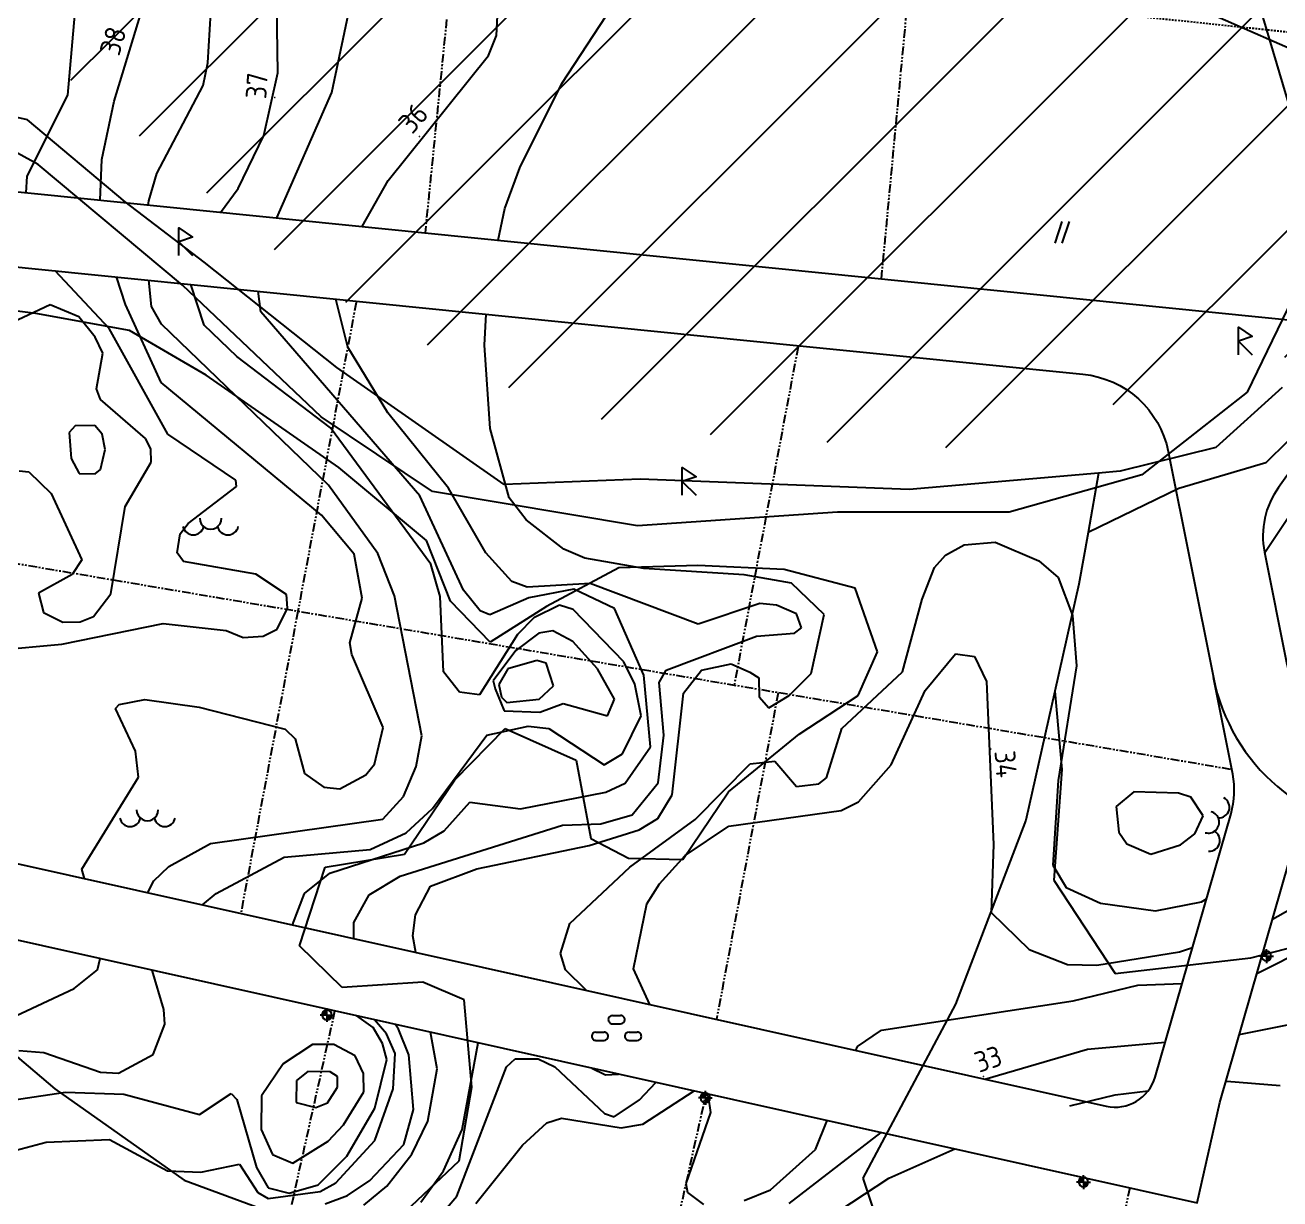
# Model space of a CAD drawing. Header units: metres. Extents: x 139929 to 142176, y 6401995 to 6404420.
# Drawn here: x 140346.4 to 140437.1, y 6402255.3 to 6402340.2 of the extents above; entities that cross this region are included whole.
import ezdxf
from ezdxf.enums import TextEntityAlignment as Align

# ---------------------------------------------------------------- set-up
doc = ezdxf.new("R2010")
doc.units = ezdxf.units.M
doc.header["$LTSCALE"] = 0.5
for name, pattern in [('DASHED', [0.75, 0.5, -0.25]), ('DASHED2', [0.375, 0.25, -0.125]), ('PHANTOM', [2.5, 1.25, -0.25, 0.25, -0.25, 0.25, -0.25])]:
    doc.linetypes.add(name, pattern=pattern)
doc.layers.get('0').update_dxf_attribs({"color": 1})
for name, color, linetype in [('M-BEF-FORNFYND', 4, 'Continuous'), ('M-BEF-MARKLINJE', 4, 'Continuous'), ('M-BEF-NIVÅKURVA-PRIMÄR-0.5M', 12, 'Continuous'), ('M-BEF-NIVÅKURVA-PRIMÄR-1.0M', 12, 'Continuous'), ('M-BELYSNINGSSTOLPE', 20, 'Continuous'), ('M-GR-FASTIGHETSGRÄNS', 3, 'PHANTOM'), ('M-GR-RÄTTIGHETSGRÄNS', 3, 'DASHED'), ('M-STOMLINJE', 3, 'Continuous')]:
    doc.layers.add(name, color=color, linetype=linetype)
doc.styles.add('ISO', font='iso.shx', dxfattribs={"height": 2.5})
picture_1 = doc.add_image_def('image1.png', size_in_pixel=(962, 792))
pattern_1 = [(45, (-19260.8910175, -51074.3308278), (-0.001122532015134, 0.001122532015134), [])]

# ---------------------------------------------------------------- blocks, each defined once
blk = doc.blocks.new('PRI_P_FORNL')
blk.add_polyline3d([(-0.166667, -0.5, 0), (-0.166667, 1.5, 0), (0.833333, 0.833334, 0), (-0.166667, 0.5, 0), (0.833333, -0.5, 0)])
blk = doc.blocks.new('PRI_M_BERG')
for centre, radius, start, end in [((-1.252, 0.43), 0.765, 192.29023, 347.70977), ((0, 0.867), 0.784, 179.99999, 0.00001), ((1.252, 0.43), 0.765, 192.29023, 347.70977)]:
    blk.add_arc(centre, radius, start, end)
blk = doc.blocks.new('PRI_M_LÖVSKOG')
for p, q in [((-0.295, 1.2), (0.295, 1.2)), ((-0.295, 0.6), (0.295, 0.6)), ((-1.495, 0), (-0.905, 0)), ((-1.495, -0.6), (-0.905, -0.6)), ((0.905, 0), (1.495, 0)), ((0.905, -0.6), (1.495, -0.6))]:
    blk.add_line(p, q)
for centre, start, end in [((-0.295, 0.9), 90.00001, 179.99999), ((0.295, 0.9), 0, 90.00001), ((-0.295, 0.9), 179.99999, 270.00003), ((0.295, 0.9), 270.00003, 0.00001), ((-1.495, -0.3), 90.00001, 179.99999), ((-1.495, -0.3), 179.99999, 270.00003), ((-0.905, -0.3), 0, 90.00001), ((-0.905, -0.3), 270.00003, 0.00001), ((0.905, -0.3), 90.00001, 179.99999), ((0.905, -0.3), 179.99999, 270.00003), ((1.495, -0.3), 0, 90.00001), ((1.495, -0.3), 270.00003, 0.00001)]:
    blk.add_arc(centre, 0.3, start, end)
blk = doc.blocks.new('PRI_M_ÅKER')
for points in [[(0.259, 1.556, 0), (-0.259, 0, 0)], [(0.778, 1.556, 0), (0.259, 0, 0)]]:
    blk.add_polyline3d(points)
blk = doc.blocks.new('PRI_NIVÅ_HÖJDPKT')
at = {"color": 0, "linetype": 'Continuous', "lineweight": -3}
blk.add_circle((183, 184), 0.0005, dxfattribs=at)
blk = doc.blocks.new('Ny-stolpe')
at = {"layer": ''}
h = blk.add_hatch(dxfattribs=at)
h.set_pattern_fill('ANSI31', color=256, scale=0.0005, style=0)
h.set_pattern_definition(pattern_1)
edge = h.paths.add_edge_path()
edge.add_arc((0, 0), 0.175, 90, 180)
edge.add_line((-0.175, 0), (0, 0))
edge.add_line((0, 0), (0, 0.175))
h = blk.add_hatch(dxfattribs=at)
h.set_pattern_fill('ANSI31', color=256, scale=0.0005, style=0)
h.set_pattern_definition(pattern_1)
edge = h.paths.add_edge_path()
edge.add_line((0, 0), (0, -0.175))
edge.add_arc((0, 0), 0.175, 270, 360)
edge.add_line((0.175, 0), (0, 0))
for p, q in [((-0.175, 0), (-0.25, 0)), ((0, 0), (-0.175, 0)), ((0, 0.173), (0, 0.248)), ((0, 0), (0, 0.175)), ((0, 0), (0.175, 0)), ((0, 0), (0, -0.175)), ((0, -0.175), (0, -0.252)), ((0.175, 0), (0.25, 0))]:
    blk.add_line(p, q, dxfattribs=at)
for start, end in [(90, 180), (180, 270), (0, 90), (270, 0)]:
    blk.add_arc((0, 0), 0.175, start, end, dxfattribs=at)

msp = doc.modelspace()

# ---------------------------------------------------------------- hatches: boundary and pattern name
at = {"layer": 'M-BEF-FORNFYND'}
h = msp.add_hatch(dxfattribs=at)
h.set_pattern_fill('ANSI31', color=13, scale=2)
h.paths.add_polyline_path([(140426.713, 6402370.307), (140420.855, 6402376.412), (140411.054, 6402383.213), (140403.484, 6402387.15), (140394.943, 6402391.956), (140390.625, 6402395.157), (140385.662, 6402397.629), (140381.852, 6402400.172), (140377.274, 6402403.822), (140370.194, 6402407.321), (140358.287, 6402414.699), (140344.841, 6402421.059), (140334.271, 6402425.284), (140320.287, 6402428.867), (140310.489, 6402427.392), (140308.895, 6402419.035), (140313.284, 6402410.323), (140319.846, 6402399.896), (140330.344, 6402380.737), (140331.799, 6402371.174), (140329.709, 6402366.053), (140329.672, 6402366.077), (140328.672, 6402365.744), (140328.672, 6402364.744), (140328.21, 6402364.712), (140328.21, 6402365.027), (140328.477, 6402365.289), (140328.477, 6402364.755), (140328.487, 6402364.755, -0.304584), (140328.264, 6402364.748), (140328.264, 6402365.08), (140328.535, 6402366.185), (140317.405, 6402365.772), (140305.722, 6402365.115), (140294.076, 6402363.998), (140285.884, 6402362.614), (140284.971, 6402358.431), (140287.694, 6402354.908), (140296.888, 6402354.736), (140314.66, 6402353.212), (140333.963, 6402344.88), (140344.811, 6402339.977), (140351.285, 6402335.06), (140367.926, 6402321.067), (140384.961, 6402312.144), (140397.924, 6402310.347), (140413.82, 6402309.63), (140434.397, 6402315.386), (140443.429, 6402317.748), (140443.023, 6402327.087), (140442.917, 6402346.056), (140436.133, 6402357.975)])
h.paths.add_polyline_path([(140406.458, 6402367.061), (140407.458, 6402366.394), (140406.458, 6402366.061)], flags=16)
h.paths.add_polyline_path([(140363.892, 6402353.982), (140331.636, 6402356.643), (140334.596, 6402358.538), (140344.72, 6402364.932), (140354.432, 6402370.966), (140366.394, 6402375.285)], flags=16)
h.paths.add_polyline_path([(140350.448, 6402375.576), (140350.448, 6402376.576), (140351.448, 6402375.909)], flags=16)
h.paths.add_polyline_path([(140434.133, 6402318.367), (140435.133, 6402317.7), (140434.133, 6402317.367)], flags=16)
h.paths.add_polyline_path([(140311.504, 6402363.442), (140311.504, 6402364.442), (140312.504, 6402363.775)], flags=16)

# ---------------------------------------------------------------- linework, layer by layer
at = {"layer": 'M-BEF-MARKLINJE'}
for p, q in [((140435.249, 6402342.949), (140438.53, 6402331.913)), ((140432.441, 6402340.903), (140440.172, 6402337.49)), ((140347.386, 6402330.118), (140337.104, 6402335.774)), ((140346.621, 6402333.355, 38.869), (140339.117, 6402335.051, 39.687)), ((140353.662, 6402327.438, 37.788), (140346.621, 6402333.355, 38.869)), ((140357.823, 6402321.409), (140347.386, 6402330.118)), ((140359.388, 6402323.071, 36.666), (140353.662, 6402327.438, 37.788)), ((140368.973, 6402315.444, 36.192), (140359.388, 6402323.071, 36.666)), ((140438.777, 6402321.944), (140434.779, 6402313.669)), ((140367.839, 6402311.892), (140357.823, 6402321.409)), ((140347.216, 6402319.366, 38.949), (140339.926, 6402320.273, 39.309)), ((140353.972, 6402318.137, 38.234), (140347.216, 6402319.366, 38.949)), ((140359.515, 6402314.897, 37.673), (140353.972, 6402318.137, 38.234)), ((140381.059, 6402306.984, 35.379), (140368.973, 6402315.444, 36.192)), ((140369.111, 6402308.221, 37.261), (140359.515, 6402314.897, 37.673)), ((140434.779, 6402313.669), (140427.159, 6402307.689)), ((140437.292, 6402314.003), (140432.497, 6402309.66)), ((140441.931, 6402314.279), (140436.116, 6402308.568)), ((140375.887, 6402306.476), (140367.839, 6402311.892)), ((140432.497, 6402309.66), (140425.596, 6402307.95)), ((140375.443, 6402302.937, 36.93), (140369.111, 6402308.221, 37.261)), ((140436.116, 6402308.568), (140429.837, 6402306.712)), ((140390.884, 6402307.37), (140381.059, 6402306.984)), ((140410.343, 6402306.636), (140390.884, 6402307.37)), ((140424.035, 6402307.816), (140410.343, 6402306.636)), ((140427.159, 6402307.689), (140417.556, 6402304.996)), ((140424.035, 6402307.816), (140423.268, 6402303.522)), ((140425.596, 6402307.95), (140424.035, 6402307.816)), ((140390.693, 6402304.001), (140375.887, 6402306.476)), ((140429.837, 6402306.712), (140423.268, 6402303.522)), ((140405.149, 6402304.991), (140390.693, 6402304.001)), ((140417.556, 6402304.996), (140405.149, 6402304.991)), ((140377.195, 6402298.548, 36.449), (140375.443, 6402302.937, 36.93)), ((140423.268, 6402303.522), (140422.598, 6402299.778)), ((140389.362, 6402300.971), (140384.121, 6402298.167)), ((140395.053, 6402301.128), (140389.362, 6402300.971)), ((140401.31, 6402300.86), (140395.053, 6402301.128)), ((140406.441, 6402299.492), (140401.31, 6402300.86)), ((140408.041, 6402294.891), (140406.441, 6402299.492)), ((140422.598, 6402299.778), (140420.865, 6402292.043)), ((140380.042, 6402295.606, 36.581), (140377.195, 6402298.548, 36.449)), ((140384.121, 6402298.167, 36.844), (140380.042, 6402295.606, 36.581)), ((140406.649, 6402291.734), (140408.041, 6402294.891)), ((140420.865, 6402292.043), (140418.775, 6402282.714)), ((140420.865, 6402292.043), (140421.377, 6402286.382)), ((140402.383, 6402288.948), (140406.649, 6402291.734)), ((140377.5, 6402285.653, 37.542), (140381.145, 6402289.345, 37.233)), ((140381.145, 6402289.345), (140386.26, 6402287.066)), ((140397.279, 6402284.786), (140402.383, 6402288.948)), ((140386.26, 6402287.066), (140387.32, 6402281.4)), ((140373.85, 6402280.275, 36.638), (140377.5, 6402285.653, 37.542)), ((140421.377, 6402286.382), (140420.792, 6402278.376)), ((140393.978, 6402279.88), (140397.279, 6402284.786)), ((140418.775, 6402282.714), (140413.684, 6402269.426)), ((140387.32, 6402281.4), (140390.059, 6402279.971)), ((140368.118, 6402279.32, 36.386), (140373.85, 6402280.275, 36.638)), ((140366.268, 6402273.637, 36.014), (140368.118, 6402279.32, 36.386)), ((140390.059, 6402279.971), (140393.978, 6402279.88)), ((140420.792, 6402278.376), (140425.218, 6402271.64)), ((140435.029, 6402272.778), (140449.913, 6402276.56)), ((140369.363, 6402270.631, 36.129), (140366.268, 6402273.637, 36.014)), ((140425.218, 6402271.64), (140435.029, 6402272.778)), ((140375.183, 6402271.016, 35.499), (140369.363, 6402270.631, 36.129)), ((140378.182, 6402269.737, 34.71), (140375.183, 6402271.016, 35.499)), ((140378.718, 6402263.413, 34.207), (140378.182, 6402269.737, 34.71)), ((140413.684, 6402269.426), (140406.983, 6402256.837)), ((140344.393, 6402266.844, 38.285), (140348.594, 6402263.297, 37.267)), ((140348.594, 6402263.297, 37.267), (140357.93, 6402256.69, 36.752)), ((140377.801, 6402258.097, 34.281), (140378.718, 6402263.413, 34.207)), ((140372.007, 6402252.63, 34.189), (140377.801, 6402258.097, 34.281)), ((140357.93, 6402256.69, 36.752), (140366.491, 6402253.53, 35.454)), ((140406.983, 6402256.837, 32.576), (140410.054, 6402247.699, 32.273))]:
    msp.add_line(p, q, dxfattribs=at)
at = {"layer": 'M-BEF-MARKLINJE', "lineweight": -3}
for p, q in [((140432.441, 6402340.903), (140440.172, 6402337.49)), ((140346.621, 6402333.355), (140339.117, 6402335.051)), ((140353.662, 6402327.438), (140346.621, 6402333.355)), ((140359.388, 6402323.071), (140353.662, 6402327.438)), ((140368.973, 6402315.444), (140359.388, 6402323.071)), ((140347.216, 6402319.366), (140339.926, 6402320.273)), ((140353.972, 6402318.137), (140347.216, 6402319.366)), ((140359.515, 6402314.897), (140353.972, 6402318.137)), ((140381.059, 6402306.984), (140368.973, 6402315.444)), ((140369.111, 6402308.221), (140359.515, 6402314.897)), ((140437.292, 6402314.003), (140432.497, 6402309.66)), ((140441.931, 6402314.279), (140436.116, 6402308.568)), ((140432.497, 6402309.66), (140425.596, 6402307.95)), ((140375.443, 6402302.937), (140369.111, 6402308.221)), ((140436.116, 6402308.568), (140429.837, 6402306.712)), ((140390.884, 6402307.37), (140381.059, 6402306.984)), ((140410.343, 6402306.636), (140390.884, 6402307.37)), ((140424.035, 6402307.816), (140410.343, 6402306.636)), ((140424.035, 6402307.816), (140423.268, 6402303.522)), ((140425.596, 6402307.95), (140424.035, 6402307.816)), ((140429.837, 6402306.712), (140423.268, 6402303.522)), ((140377.195, 6402298.548), (140375.443, 6402302.937)), ((140423.268, 6402303.522), (140422.598, 6402299.778)), ((140389.362, 6402300.971), (140384.121, 6402298.167)), ((140395.053, 6402301.128), (140389.362, 6402300.971)), ((140401.31, 6402300.86), (140395.053, 6402301.128)), ((140406.441, 6402299.492), (140401.31, 6402300.86)), ((140408.041, 6402294.891), (140406.441, 6402299.492)), ((140422.598, 6402299.778), (140420.865, 6402292.043)), ((140380.042, 6402295.606), (140377.195, 6402298.548)), ((140384.121, 6402298.167), (140380.042, 6402295.606)), ((140406.649, 6402291.734), (140408.041, 6402294.891)), ((140420.865, 6402292.043), (140418.775, 6402282.714)), ((140420.865, 6402292.043), (140421.377, 6402286.382)), ((140402.383, 6402288.948), (140406.649, 6402291.734)), ((140377.5, 6402285.653), (140381.145, 6402289.345)), ((140381.145, 6402289.345), (140386.26, 6402287.066)), ((140397.279, 6402284.786), (140402.383, 6402288.948)), ((140386.26, 6402287.066), (140387.32, 6402281.4)), ((140373.85, 6402280.275), (140377.5, 6402285.653)), ((140421.377, 6402286.382), (140420.792, 6402278.376)), ((140393.978, 6402279.88), (140397.279, 6402284.786)), ((140418.775, 6402282.714), (140413.684, 6402269.426)), ((140387.32, 6402281.4), (140390.059, 6402279.971)), ((140368.118, 6402279.32), (140373.85, 6402280.275)), ((140366.268, 6402273.637), (140368.118, 6402279.32)), ((140390.059, 6402279.971), (140393.978, 6402279.88)), ((140420.792, 6402278.376), (140425.218, 6402271.64)), ((140435.029, 6402272.778), (140449.913, 6402276.56)), ((140369.363, 6402270.631), (140366.268, 6402273.637)), ((140425.218, 6402271.64), (140435.029, 6402272.778)), ((140375.183, 6402271.016), (140369.363, 6402270.631)), ((140378.182, 6402269.737), (140375.183, 6402271.016)), ((140378.718, 6402263.413), (140378.182, 6402269.737)), ((140413.684, 6402269.426), (140406.983, 6402256.837)), ((140344.393, 6402266.844), (140348.594, 6402263.297)), ((140348.594, 6402263.297), (140357.93, 6402256.69)), ((140377.801, 6402258.097), (140378.718, 6402263.413)), ((140372.007, 6402252.63), (140377.801, 6402258.097)), ((140357.93, 6402256.69), (140366.491, 6402253.53)), ((140406.983, 6402256.837), (140410.054, 6402247.699))]:
    msp.add_line(p, q, dxfattribs=at)
at = {"layer": 'M-BEF-NIVÅKURVA-PRIMÄR-0.5M', "linetype": 'Continuous', "lineweight": -3}
for p, q in [((140368.598, 6402335.338, 36.5), (140371.018, 6402346.762, 36.5)), ((140359.643, 6402337.475, 37.5), (140360.128, 6402345.585, 37.5)), ((140349.518, 6402335.153, 38.5), (140350.185, 6402342.748, 38.5)), ((140385.241, 6402335.977, 35.5), (140389.551, 6402342.61, 35.5)), ((140359.303, 6402335.83, 37.5), (140359.643, 6402337.475, 37.5)), ((140355.96, 6402329.478, 37.5), (140359.303, 6402335.83, 37.5)), ((140382.202, 6402329.898, 35.5), (140385.241, 6402335.977, 35.5)), ((140346.579, 6402329.287, 38.5), (140349.518, 6402335.153, 38.5)), ((140364.628, 6402326.261, 36.5), (140368.598, 6402335.338, 36.5)), ((140346.509, 6402328.085, 38.5), (140346.579, 6402329.287, 38.5)), ((140355.375, 6402327.49, 37.5), (140355.96, 6402329.478, 37.5)), ((140381.103, 6402326.958, 35.5), (140382.202, 6402329.898, 35.5)), ((140355.343, 6402327.195), (140355.375, 6402327.49, 37.5)), ((140380.62, 6402324.651, 35.5), (140381.103, 6402326.958, 35.5)), ((140352.519, 6402318.261, 38.5), (140348.616, 6402322.445, 38.5)), ((140355.572, 6402319.858, 37.5), (140355.373, 6402321.765, 37.5)), ((140363.485, 6402319.476, 36.5), (140363.279, 6402320.969, 36.5)), ((140356.308, 6402318.597, 37.5), (140355.572, 6402319.858, 37.5)), ((140374.978, 6402306.185, 36.5), (140363.485, 6402319.476, 36.5)), ((140379.638, 6402317.073, 35.5), (140379.753, 6402319.311, 35.5)), ((140356.756, 6402310.644, 38.5), (140352.519, 6402318.261, 38.5)), ((140368.356, 6402306.935, 37.5), (140356.308, 6402318.597, 37.5)), ((140380.052, 6402311.042, 35.5), (140379.638, 6402317.073, 35.5)), ((140350.067, 6402311.232, 39.5), (140349.631, 6402310.756, 39.5)), ((140351.474, 6402311.264, 39.5), (140350.067, 6402311.232, 39.5)), ((140352.017, 6402310.641, 39.5), (140351.474, 6402311.264, 39.5)), ((140381.433, 6402306.041, 35.5), (140380.052, 6402311.042, 35.5)), ((140349.631, 6402310.756, 39.5), (140349.758, 6402308.863, 39.5)), ((140352.22, 6402309.524, 39.5), (140352.017, 6402310.641, 39.5)), ((140361.663, 6402307.305, 38.5), (140356.756, 6402310.644, 38.5)), ((140351.888, 6402308.081, 39.5), (140352.22, 6402309.524, 39.5)), ((140349.758, 6402308.863, 39.5), (140350.336, 6402307.796, 39.5)), ((140350.336, 6402307.796, 39.5), (140351.503, 6402307.754, 39.5)), ((140351.503, 6402307.754, 39.5), (140351.888, 6402308.081, 39.5)), ((140361.706, 6402306.846, 38.5), (140361.663, 6402307.305, 38.5)), ((140358.22, 6402304.163, 38.5), (140361.706, 6402306.846, 38.5)), ((140371.927, 6402302.005, 37.5), (140368.356, 6402306.935, 37.5)), ((140378.126, 6402299.352, 36.5), (140374.978, 6402306.185, 36.5)), ((140382.647, 6402304.434, 35.5), (140381.433, 6402306.041, 35.5)), ((140437.971, 6402304.948, 35.5), (140436.035, 6402302.058, 35.5)), ((140357.649, 6402303.425, 38.5), (140358.22, 6402304.163, 38.5)), ((140385.372, 6402302.323, 35.5), (140382.647, 6402304.434, 35.5)), ((140357.422, 6402302.058, 38.5), (140357.649, 6402303.425, 38.5)), ((140414.303, 6402302.622, 34.5), (140416.563, 6402302.813, 34.5)), ((140416.563, 6402302.813, 34.5), (140419.721, 6402301.476, 34.5)), ((140357.886, 6402301.427, 38.5), (140357.422, 6402302.058, 38.5)), ((140373.149, 6402298.939, 37.5), (140371.927, 6402302.005, 37.5)), ((140386.885, 6402301.657, 35.5), (140385.372, 6402302.323, 35.5)), ((140412.159, 6402300.993, 34.5), (140412.966, 6402301.88, 34.5)), ((140412.966, 6402301.88, 34.5), (140414.303, 6402302.622, 34.5)), ((140363.122, 6402300.502, 38.5), (140357.886, 6402301.427, 38.5)), ((140391.161, 6402300.913, 35.5), (140386.885, 6402301.657, 35.5)), ((140411.278, 6402298.703, 34.5), (140412.159, 6402300.993, 34.5)), ((140419.721, 6402301.476, 34.5), (140421.103, 6402300.281, 34.5)), ((140365.334, 6402299.034, 38.5), (140363.122, 6402300.502, 38.5)), ((140398.419, 6402300.462, 35.5), (140391.161, 6402300.913, 35.5)), ((140401.843, 6402299.852, 35.5), (140398.419, 6402300.462, 35.5)), ((140421.103, 6402300.281, 34.5), (140422.156, 6402297.513, 34.5)), ((140379.325, 6402297.866, 36.5), (140378.126, 6402299.352, 36.5)), ((140386.1, 6402299.43, 36.5), (140382.842, 6402298.811, 36.5)), ((140389.046, 6402298.019, 36.5), (140386.1, 6402299.43, 36.5)), ((140404.202, 6402297.588, 35.5), (140401.843, 6402299.852, 35.5)), ((140365.407, 6402298.053, 38.5), (140365.334, 6402299.034, 38.5)), ((140375.122, 6402288.833, 37.5), (140373.149, 6402298.939, 37.5)), ((140382.842, 6402298.811, 36.5), (140380.028, 6402297.574, 36.5)), ((140409.845, 6402293.457, 34.5), (140411.278, 6402298.703, 34.5)), ((140364.653, 6402296.531, 38.5), (140365.407, 6402298.053, 38.5)), ((140380.028, 6402297.574, 36.5), (140379.325, 6402297.866, 36.5)), ((140391.17, 6402293.198, 36.5), (140389.046, 6402298.019, 36.5)), ((140403.256, 6402293.337, 35.5), (140404.202, 6402297.588, 35.5)), ((140422.156, 6402297.513, 34.5), (140422.427, 6402293.879, 34.5)), ((140349.093, 6402295.444, 38.5), (140356.423, 6402296.935, 38.5)), ((140356.423, 6402296.935, 38.5), (140360.98, 6402296.433, 38.5)), ((140360.98, 6402296.433, 38.5), (140362.19, 6402295.941, 38.5)), ((140363.638, 6402296.026, 38.5), (140364.653, 6402296.531, 38.5)), ((140384.574, 6402296.42, 37.5), (140383.562, 6402296.246, 37.5)), ((140386.035, 6402295.634, 37.5), (140384.574, 6402296.42, 37.5)), ((140362.19, 6402295.941, 38.5), (140363.638, 6402296.026, 38.5)), ((140383.562, 6402296.246, 37.5), (140381.908, 6402294.988, 37.5)), ((140387.822, 6402293.676, 37.5), (140386.035, 6402295.634, 37.5)), ((140343.135, 6402294.905, 38.5), (140349.093, 6402295.444, 38.5)), ((140381.908, 6402294.988, 37.5), (140380.279, 6402292.799, 37.5)), ((140389.034, 6402291.467, 37.5), (140387.822, 6402293.676, 37.5)), ((140395.323, 6402293.569, 35.5), (140397.482, 6402294.017, 35.5)), ((140397.482, 6402294.017, 35.5), (140398.823, 6402293.426, 35.5)), ((140422.427, 6402293.879, 34.5), (140421.103, 6402285.591, 34.5)), ((140380.279, 6402292.799, 37.5), (140380.405, 6402292.221, 37.5)), ((140391.639, 6402288.025, 36.5), (140391.17, 6402293.198, 36.5)), ((140394.024, 6402291.897, 35.5), (140395.323, 6402293.569, 35.5)), ((140398.823, 6402293.426, 35.5), (140399.484, 6402293.026, 35.5)), ((140399.484, 6402293.026, 35.5), (140399.495, 6402291.648, 35.5)), ((140401.675, 6402291.731, 35.5), (140403.256, 6402293.337, 35.5)), ((140405.473, 6402289.346, 34.5), (140409.845, 6402293.457, 34.5)), ((140380.405, 6402292.221, 37.5), (140381.061, 6402290.623, 37.5)), ((140393.211, 6402284.55, 35.5), (140394.024, 6402291.897, 35.5)), ((140383.636, 6402290.534, 37.5), (140385.339, 6402291.167, 37.5)), ((140385.339, 6402291.167, 37.5), (140388.527, 6402290.28, 37.5)), ((140388.527, 6402290.28, 37.5), (140389.034, 6402291.467, 37.5)), ((140399.495, 6402291.648, 35.5), (140400.201, 6402290.859, 35.5)), ((140400.201, 6402290.859, 35.5), (140401.675, 6402291.731, 35.5)), ((140381.061, 6402290.623, 37.5), (140383.636, 6402290.534, 37.5)), ((140404.374, 6402285.777, 34.5), (140405.473, 6402289.346, 34.5)), ((140374.714, 6402286.616, 37.5), (140375.122, 6402288.833, 37.5)), ((140389.808, 6402285.399, 36.5), (140391.639, 6402288.025, 36.5)), ((140373.788, 6402284.446, 37.5), (140374.714, 6402286.616, 37.5)), ((140394.879, 6402282.768, 34.5), (140398.849, 6402286.801, 34.5)), ((140398.849, 6402286.801, 34.5), (140400.619, 6402286.999, 34.5)), ((140400.619, 6402286.999, 34.5), (140402.206, 6402285.155, 34.5)), ((140403.82, 6402285.347, 34.5), (140404.374, 6402285.777, 34.5)), ((140421.103, 6402285.591, 34.5), (140420.715, 6402279.477, 34.5)), ((140382.243, 6402283.535, 36.5), (140388.421, 6402284.758, 36.5)), ((140388.421, 6402284.758, 36.5), (140389.808, 6402285.399, 36.5)), ((140402.206, 6402285.155, 34.5), (140403.82, 6402285.347, 34.5)), ((140426.581, 6402284.772, 35.5), (140425.297, 6402283.72, 35.5)), ((140429.803, 6402284.679, 35.5), (140426.581, 6402284.772, 35.5)), ((140430.705, 6402284.385, 35.5), (140429.803, 6402284.679, 35.5)), ((140372.3, 6402282.791, 37.5), (140373.788, 6402284.446, 37.5)), ((140376.739, 6402281.948, 36.5), (140378.578, 6402284.038, 36.5)), ((140378.578, 6402284.038, 36.5), (140382.243, 6402283.535, 36.5)), ((140392.173, 6402282.856, 35.5), (140393.211, 6402284.55, 35.5)), ((140425.297, 6402283.72, 35.5), (140425.488, 6402281.86, 35.5)), ((140431.584, 6402283.038, 35.5), (140430.705, 6402284.385, 35.5)), ((140359.838, 6402281.048, 37.5), (140372.3, 6402282.791, 37.5)), ((140390.814, 6402282.027, 35.5), (140392.173, 6402282.856, 35.5)), ((140430.984, 6402281.731, 35.5), (140431.584, 6402283.038, 35.5)), ((140375.27, 6402281.092, 36.5), (140376.739, 6402281.948, 36.5)), ((140387.204, 6402280.901, 35.5), (140390.814, 6402282.027, 35.5)), ((140390.148, 6402279.334, 34.5), (140394.879, 6402282.768, 34.5)), ((140356.832, 6402279.379, 37.5), (140359.838, 6402281.048, 37.5)), ((140368.469, 6402278.887, 36.5), (140375.27, 6402281.092, 36.5)), ((140425.488, 6402281.86, 35.5), (140426.078, 6402281.02, 35.5)), ((140426.078, 6402281.02, 35.5), (140427.813, 6402280.265, 35.5)), ((140429.95, 6402280.931, 35.5), (140430.984, 6402281.731, 35.5)), ((140379.095, 6402279.214, 35.5), (140387.204, 6402280.901, 35.5)), ((140427.813, 6402280.265, 35.5), (140429.95, 6402280.931, 35.5)), ((140355.743, 6402278.346, 37.5), (140356.832, 6402279.379, 37.5)), ((140375.737, 6402277.959, 35.5), (140379.095, 6402279.214, 35.5)), ((140385.82, 6402275.252, 34.5), (140390.148, 6402279.334, 34.5)), ((140420.715, 6402279.477, 34.5), (140421.682, 6402277.861, 34.5)), ((140355.302, 6402277.487, 37.5), (140355.743, 6402278.346, 37.5)), ((140366.625, 6402277.413, 36.5), (140368.469, 6402278.887, 36.5)), ((140365.756, 6402275.157, 36.5), (140366.625, 6402277.413, 36.5)), ((140374.653, 6402275.887, 35.5), (140375.737, 6402277.959, 35.5)), ((140421.682, 6402277.861, 34.5), (140424.16, 6402276.718, 34.5)), ((140424.16, 6402276.718, 34.5), (140428.134, 6402276.171, 34.5)), ((140428.134, 6402276.171, 34.5), (140431.478, 6402276.815, 34.5)), ((140431.478, 6402276.815, 34.5), (140431.827, 6402277.04, 34.5)), ((140374.467, 6402274.355, 35.5), (140374.653, 6402275.887, 35.5)), ((140435.474, 6402271.638, 33.5), (140444.919, 6402276.404, 33.5)), ((140385.148, 6402273.081, 34.5), (140385.82, 6402275.252, 34.5)), ((140374.683, 6402273.168, 35.5), (140374.467, 6402274.355, 35.5)), ((140385.508, 6402271.895, 34.5), (140385.148, 6402273.081, 34.5)), ((140356.467, 6402269.03, 37.5), (140355.619, 6402271.884, 37.5)), ((140386.982, 6402270.427, 34.5), (140385.508, 6402271.895, 34.5)), ((140422.182, 6402269.675, 33.5), (140426.856, 6402270.804, 33.5)), ((140426.856, 6402270.804, 33.5), (140430.063, 6402270.92, 33.5)), ((140408.339, 6402267.543, 33.5), (140422.182, 6402269.675, 33.5)), ((140356.531, 6402267.982, 37.5), (140356.467, 6402269.03, 37.5)), ((140372.571, 6402267.275, 36.5), (140371.693, 6402268.302, 36.5)), ((140355.688, 6402265.773, 37.5), (140356.531, 6402267.982, 37.5)), ((140376.217, 6402264.742, 35.5), (140375.733, 6402267.402, 35.5)), ((140406.603, 6402266.353, 33.5), (140408.339, 6402267.543, 33.5)), ((140367.211, 6402266.514, 37.5), (140365.09, 6402265.099, 37.5)), ((140368.744, 6402266.517, 37.5), (140367.211, 6402266.514, 37.5)), ((140370.29, 6402265.696, 37.5), (140368.744, 6402266.517, 37.5)), ((140373.183, 6402265.865, 36.5), (140372.571, 6402267.275, 36.5)), ((140378.039, 6402260.364, 34.5), (140379.191, 6402266.631, 34.5)), ((140345.989, 6402266.069, 37.5), (140347.784, 6402265.925, 37.5)), ((140347.784, 6402265.925, 37.5), (140351.879, 6402264.508, 37.5)), ((140353.195, 6402264.426, 37.5), (140355.688, 6402265.773, 37.5)), ((140370.905, 6402264.412, 37.5), (140370.29, 6402265.696, 37.5)), ((140373.051, 6402263.291, 36.5), (140373.183, 6402265.865, 36.5)), ((140406.491, 6402266.08, 33.5), (140406.603, 6402266.353, 33.5)), ((140365.09, 6402265.099, 37.5), (140363.534, 6402262.789, 37.5)), ((140375.556, 6402260.964, 35.5), (140376.217, 6402264.742, 35.5)), ((140387.406, 6402264.8, 34.5), (140388.4, 6402264.311, 34.5)), ((140351.879, 6402264.508, 37.5), (140353.195, 6402264.426, 37.5)), ((140370.925, 6402263.091, 37.5), (140370.905, 6402264.412, 37.5)), ((140388.4, 6402264.311, 34.5), (140389.333, 6402264.371, 34.5)), ((140433.225, 6402263.839, 32.5), (140433.292, 6402263.848, 32.5)), ((140433.292, 6402263.848, 32.5), (140437.159, 6402263.531, 32.5)), ((140369.442, 6402260.695, 37.5), (140370.925, 6402263.091, 37.5)), ((140371.715, 6402259.556, 36.5), (140373.051, 6402263.291, 36.5)), ((140391.091, 6402260.752, 33.5), (140394.806, 6402263.151, 33.5)), ((140395.61, 6402262.972, 33.5), (140395.821, 6402262.74, 33.5)), ((140421.957, 6402262.068, 32.5), (140425.228, 6402262.876, 32.5)), ((140425.228, 6402262.876, 32.5), (140427.617, 6402263.164, 32.5)), ((140363.534, 6402262.789, 37.5), (140363.501, 6402260.363, 37.5)), ((140395.821, 6402262.74, 33.5), (140395.985, 6402261.589, 33.5)), ((140384.145, 6402260.837, 33.5), (140385.217, 6402261.188, 33.5)), ((140385.217, 6402261.188, 33.5), (140389.528, 6402260.475, 33.5)), ((140395.985, 6402261.589, 33.5), (140394.194, 6402256.467, 33.5)), ((140363.501, 6402260.363, 37.5), (140364.33, 6402258.564, 37.5)), ((140368.349, 6402259.523, 37.5), (140369.442, 6402260.695, 37.5)), ((140374.383, 6402258.59, 35.5), (140375.556, 6402260.964, 35.5)), ((140376.676, 6402257.384, 34.5), (140378.039, 6402260.364, 34.5)), ((140382.38, 6402259.241, 33.5), (140384.145, 6402260.837, 33.5)), ((140389.528, 6402260.475, 33.5), (140391.091, 6402260.752, 33.5)), ((140403.562, 6402258.919, 33.5), (140404.417, 6402261.01, 33.5)), ((140340.697, 6402257.506, 36.5), (140347.961, 6402259.442, 36.5)), ((140347.961, 6402259.442, 36.5), (140352.538, 6402259.638, 36.5)), ((140352.538, 6402259.638, 36.5), (140356.721, 6402257.385, 36.5)), ((140365.79, 6402257.919, 37.5), (140368.349, 6402259.523, 37.5)), ((140368.888, 6402256.509, 36.5), (140371.715, 6402259.556, 36.5)), ((140379.024, 6402255.001, 33.5), (140382.38, 6402259.241, 33.5)), ((140364.33, 6402258.564, 37.5), (140365.79, 6402257.919, 37.5)), ((140372.593, 6402256.259, 35.5), (140374.383, 6402258.59, 35.5)), ((140400.327, 6402255.997, 33.5), (140403.562, 6402258.919, 33.5)), ((140408.861, 6402256.843, 32.5), (140413.65, 6402258.952, 32.5)), ((140359.141, 6402257.28, 36.5), (140361.941, 6402257.866, 36.5)), ((140361.941, 6402257.866, 36.5), (140363.249, 6402255.8, 36.5)), ((140356.721, 6402257.385, 36.5), (140359.141, 6402257.28, 36.5)), ((140367.758, 6402255.872, 36.5), (140368.888, 6402256.509, 36.5)), ((140375.048, 6402255.104, 34.5), (140376.676, 6402257.384, 34.5)), ((140403.518, 6402253.328, 32.5), (140408.861, 6402256.843, 32.5)), ((140363.249, 6402255.8, 36.5), (140364.009, 6402255.372, 36.5)), ((140364.009, 6402255.372, 36.5), (140367.758, 6402255.872, 36.5)), ((140370.93, 6402254.889, 35.5), (140372.593, 6402256.259, 35.5)), ((140394.194, 6402256.467, 33.5), (140394.305, 6402255.814, 33.5)), ((140394.305, 6402255.814, 33.5), (140395.464, 6402254.934, 33.5)), ((140398.411, 6402255.223, 33.5), (140400.327, 6402255.997, 33.5))]:
    msp.add_line(p, q, dxfattribs=at)
at = {"layer": 'M-BEF-NIVÅKURVA-PRIMÄR-1.0M', "linetype": 'Continuous', "lineweight": -3}
for p, q in [((140352.88, 6402334.701, 38), (140356.671, 6402347.258, 38)), ((140380.51, 6402339.466, 36), (140380.826, 6402345.722, 36)), ((140364.698, 6402336.746, 37), (140364.628, 6402341.597, 37)), ((140379.921, 6402338.021, 36), (140380.51, 6402339.466, 36)), ((140372.677, 6402328.981, 36), (140379.921, 6402338.021, 36)), ((140363.684, 6402332.226, 37), (140364.698, 6402336.746, 37)), ((140351.982, 6402330.489, 38), (140352.88, 6402334.701, 38)), ((140361.835, 6402328.402, 37), (140363.684, 6402332.226, 37)), ((140351.858, 6402327.546, 38), (140351.982, 6402330.489, 38)), ((140360.567, 6402326.669, 37), (140361.835, 6402328.402, 37)), ((140370.792, 6402325.64, 36), (140372.677, 6402328.981, 36)), ((140353.689, 6402320.007, 38), (140353.036, 6402322, 38)), ((140359.383, 6402318.51, 37), (140358.405, 6402321.46, 37)), ((140348.251, 6402319.976, 39), (140343.987, 6402318.002, 39)), ((140350.313, 6402319.11, 39), (140348.251, 6402319.976, 39)), ((140356.277, 6402314.372, 38), (140353.689, 6402320.007, 38)), ((140369.754, 6402316.914, 36), (140368.9, 6402320.403, 36)), ((140351.5, 6402317.64, 39), (140350.313, 6402319.11, 39)), ((140361.744, 6402316.236, 37), (140359.383, 6402318.51, 37)), ((140352.044, 6402316.494, 39), (140351.5, 6402317.64, 39)), ((140351.602, 6402313.904, 39), (140352.044, 6402316.494, 39)), ((140372.666, 6402312.187, 36), (140369.754, 6402316.914, 36)), ((140368.517, 6402311.1, 37), (140361.744, 6402316.236, 37)), ((140351.897, 6402313.136, 39), (140351.602, 6402313.904, 39)), ((140367.852, 6402304.772, 38), (140356.277, 6402314.372, 38)), ((140355.142, 6402310.323, 39), (140351.897, 6402313.136, 39)), ((140377.037, 6402306.721, 36), (140372.666, 6402312.187, 36)), ((140375.769, 6402301.244, 37), (140368.517, 6402311.1, 37)), ((140355.517, 6402309.583, 39), (140355.142, 6402310.323, 39)), ((140355.557, 6402308.611, 39), (140355.517, 6402309.583, 39)), ((140353.669, 6402305.399, 39), (140355.557, 6402308.611, 39)), ((140346.001, 6402307.971, 39), (140346.71, 6402307.9, 39)), ((140346.71, 6402307.9, 39), (140348.313, 6402306.353, 39)), ((140379.74, 6402302.046, 36), (140377.037, 6402306.721, 36)), ((140348.313, 6402306.353, 39), (140350.539, 6402301.549, 39)), ((140352.625, 6402299.094, 39), (140353.669, 6402305.399, 39)), ((140370.23, 6402301.949, 38), (140367.852, 6402304.772, 38)), ((140370.802, 6402298.771, 38), (140370.23, 6402301.949, 38)), ((140381.61, 6402299.983, 36), (140379.74, 6402302.046, 36)), ((140350.539, 6402301.549, 39), (140349.831, 6402300.492, 39)), ((140376.442, 6402298.887, 37), (140375.769, 6402301.244, 37)), ((140349.831, 6402300.492, 39), (140347.397, 6402299.146, 39)), ((140347.397, 6402299.146, 39), (140347.773, 6402297.731, 39)), ((140382.718, 6402299.577, 36), (140381.61, 6402299.983, 36)), ((140387.279, 6402299.836, 36), (140382.718, 6402299.577, 36)), ((140395.08, 6402296.891, 36), (140387.279, 6402299.836, 36)), ((140351.389, 6402297.461, 39), (140352.625, 6402299.094, 39)), ((140369.917, 6402295.543, 38), (140370.802, 6402298.771, 38)), ((140376.68, 6402293.439, 37), (140376.442, 6402298.887, 37)), ((140385.07, 6402298.26, 37), (140383.218, 6402297.36, 37)), ((140386.053, 6402297.951, 37), (140385.07, 6402298.26, 37)), ((140399.555, 6402298.384, 36), (140395.08, 6402296.891, 36)), ((140400.745, 6402298.28, 36), (140399.555, 6402298.384, 36)), ((140402.2, 6402297.638, 36), (140400.745, 6402298.28, 36)), ((140347.773, 6402297.731, 39), (140349.161, 6402297.045, 39)), ((140350.409, 6402297.068, 39), (140351.389, 6402297.461, 39)), ((140383.218, 6402297.36, 37), (140382.022, 6402296.153, 37)), ((140389.716, 6402294.171, 37), (140386.053, 6402297.951, 37)), ((140402.55, 6402296.641, 36), (140402.2, 6402297.638, 36)), ((140349.161, 6402297.045, 39), (140350.409, 6402297.068, 39)), ((140402.054, 6402296.238, 36), (140402.55, 6402296.641, 36)), ((140370.056, 6402294.708, 38), (140369.917, 6402295.543, 38)), ((140382.022, 6402296.153, 37), (140379.291, 6402291.782, 37)), ((140392.763, 6402293.565, 36), (140399.312, 6402296.029, 36)), ((140399.312, 6402296.029, 36), (140402.054, 6402296.238, 36)), ((140372.307, 6402289.428, 38), (140370.056, 6402294.708, 38)), ((140411.496, 6402292.112, 34), (140413.682, 6402294.757, 34)), ((140413.682, 6402294.757, 34), (140415.066, 6402294.561, 34)), ((140383.437, 6402294.279, 38), (140381.335, 6402293.668, 38)), ((140384.111, 6402294.083, 38), (140383.437, 6402294.279, 38)), ((140384.636, 6402292.426, 38), (140384.111, 6402294.083, 38)), ((140390.507, 6402292.554, 37), (140389.716, 6402294.171, 37)), ((140415.066, 6402294.561, 34), (140415.927, 6402292.762, 34)), ((140377.833, 6402291.977, 37), (140376.68, 6402293.439, 37)), ((140381.335, 6402293.668, 38), (140380.671, 6402292.54, 38)), ((140392.265, 6402292.686, 36), (140392.763, 6402293.565, 36)), ((140379.291, 6402291.782, 37), (140377.833, 6402291.977, 37)), ((140380.671, 6402292.54, 38), (140380.872, 6402291.63, 38)), ((140383.595, 6402291.469, 38), (140384.636, 6402292.426, 38)), ((140390.968, 6402290.27, 37), (140390.507, 6402292.554, 37)), ((140392.605, 6402288.864, 36), (140392.265, 6402292.686, 36)), ((140409.047, 6402286.724, 34), (140411.496, 6402292.112, 34)), ((140415.927, 6402292.762, 34), (140416.433, 6402280.964, 34)), ((140352.965, 6402290.811, 38), (140353.248, 6402291.08, 38)), ((140353.248, 6402291.08, 38), (140355.097, 6402291.441, 38)), ((140355.097, 6402291.441, 38), (140359.026, 6402290.892, 38)), ((140380.872, 6402291.63, 38), (140381.26, 6402291.225, 38)), ((140381.26, 6402291.225, 38), (140383.595, 6402291.469, 38)), ((140354.408, 6402287.711, 38), (140352.965, 6402290.811, 38)), ((140359.026, 6402290.892, 38), (140365.243, 6402289.304, 38)), ((140389.621, 6402287.53, 37), (140390.968, 6402290.27, 37)), ((140365.243, 6402289.304, 38), (140365.948, 6402288.597, 38)), ((140371.699, 6402286.777, 38), (140372.307, 6402289.428, 38)), ((140379.822, 6402288.868, 37), (140382.8, 6402289.52, 37)), ((140382.8, 6402289.52, 37), (140384.293, 6402289.349, 37)), ((140384.293, 6402289.349, 37), (140388.285, 6402286.733, 37)), ((140365.948, 6402288.597, 38), (140366.629, 6402286.106, 38)), ((140375.885, 6402283.574, 37), (140379.822, 6402288.868, 37)), ((140392.208, 6402285.422, 36), (140392.605, 6402288.864, 36)), ((140354.633, 6402285.844, 38), (140354.408, 6402287.711, 38)), ((140388.285, 6402286.733, 37), (140389.621, 6402287.53, 37)), ((140371.065, 6402286.003, 38), (140371.699, 6402286.777, 38)), ((140406.683, 6402284.057, 34), (140409.047, 6402286.724, 34)), ((140350.541, 6402279.181, 38), (140354.633, 6402285.844, 38)), ((140366.629, 6402286.106, 38), (140368.029, 6402285.111, 38)), ((140369.179, 6402284.991, 38), (140371.065, 6402286.003, 38)), ((140368.029, 6402285.111, 38), (140369.179, 6402284.991, 38)), ((140390.307, 6402283.114, 36), (140392.208, 6402285.422, 36)), ((140405.421, 6402283.416, 34), (140406.683, 6402284.057, 34)), ((140373.978, 6402281.807, 37), (140375.885, 6402283.574, 37)), ((140388.055, 6402282.459, 36), (140390.307, 6402283.114, 36)), ((140397.298, 6402282.282, 34), (140405.421, 6402283.416, 34)), ((140373.552, 6402278.685, 36), (140385.275, 6402282.364, 36)), ((140385.275, 6402282.364, 36), (140388.055, 6402282.459, 36)), ((140394.147, 6402280.17, 34), (140397.298, 6402282.282, 34)), ((140371.375, 6402280.608, 37), (140373.978, 6402281.807, 37)), ((140365.154, 6402280.052, 37), (140371.375, 6402280.608, 37)), ((140392.294, 6402278.131, 34), (140394.147, 6402280.17, 34)), ((140416.433, 6402280.964, 34), (140416.275, 6402276.056, 34)), ((140350.723, 6402278.508, 38), (140350.541, 6402279.181, 38)), ((140360.255, 6402277.418, 37), (140365.154, 6402280.052, 37)), ((140371.306, 6402277.331, 36), (140373.552, 6402278.685, 36)), ((140436.607, 6402275.571), (140441.963, 6402278.618, 34)), ((140359.262, 6402276.604, 37), (140360.255, 6402277.418, 37)), ((140391.38, 6402276.67, 34), (140392.294, 6402278.131, 34)), ((140370.189, 6402275.328, 36), (140371.306, 6402277.331, 36)), ((140390.404, 6402271.973, 34), (140391.38, 6402276.67, 34)), ((140416.275, 6402276.056, 34), (140419.015, 6402273.366, 34)), ((140370.192, 6402274.169, 36), (140370.189, 6402275.328, 36)), ((140419.015, 6402273.366, 34), (140421.791, 6402272.296, 34)), ((140423.907, 6402272.242, 34), (140429.89, 6402273.216, 34)), ((140429.89, 6402273.216, 34), (140430.809, 6402273.508, 34)), ((140349.975, 6402270.565, 38), (140351.682, 6402271.906, 38)), ((140351.682, 6402271.906, 38), (140351.864, 6402272.721)), ((140391.603, 6402269.398, 34), (140390.404, 6402271.973, 34)), ((140421.791, 6402272.296, 34), (140423.907, 6402272.242, 34)), ((140345.411, 6402268.418, 38), (140349.975, 6402270.565, 38)), ((140371.59, 6402267.738, 37), (140370.406, 6402268.589, 37)), ((140434.202, 6402267.229, 33), (140441.445, 6402268.669, 33)), ((140372.268, 6402266.574, 37), (140371.59, 6402267.738, 37)), ((140373.438, 6402267.614, 36), (140373.177, 6402267.971, 36)), ((140374.176, 6402265.768, 36), (140373.438, 6402267.614, 36)), ((140372.574, 6402265.434, 37), (140372.268, 6402266.574, 37)), ((140423.224, 6402266.171, 33), (140428.837, 6402266.669, 33)), ((140374.518, 6402261.814, 36), (140374.176, 6402265.768, 36)), ((140415.811, 6402264.003, 33), (140423.224, 6402266.171, 33)), ((140371.709, 6402261.903, 37), (140372.574, 6402265.434, 37)), ((140377.65, 6402255.543, 34), (140381.234, 6402264.897, 34)), ((140381.234, 6402264.897, 34), (140381.853, 6402265.464, 34)), ((140381.853, 6402265.464, 34), (140383.512, 6402265.481, 34)), ((140383.512, 6402265.481, 34), (140384.716, 6402264.896, 34)), ((140384.716, 6402264.896, 34), (140388.329, 6402261.508, 34)), ((140366.064, 6402263.916, 38), (140366.033, 6402262.314, 38)), ((140366.862, 6402264.567, 38), (140366.064, 6402263.916, 38)), ((140368.476, 6402264.529, 38), (140366.862, 6402264.567, 38)), ((140369.012, 6402264.187, 38), (140368.476, 6402264.529, 38)), ((140369.028, 6402263.43, 38), (140369.012, 6402264.187, 38)), ((140390.839, 6402262.502, 34), (140392.025, 6402263.771, 34)), ((140338.039, 6402261.395, 37), (140349.357, 6402263.06, 37)), ((140349.357, 6402263.06, 37), (140353.573, 6402262.918, 37)), ((140353.573, 6402262.918, 37), (140359.047, 6402261.443, 37)), ((140359.047, 6402261.443, 37), (140361.325, 6402262.957, 37)), ((140361.325, 6402262.957, 37), (140361.733, 6402262.542, 37)), ((140368.305, 6402262.299, 38), (140369.028, 6402263.43, 38)), ((140361.733, 6402262.542, 37), (140363.158, 6402257.611, 37)), ((140366.033, 6402262.314, 38), (140367.44, 6402261.954, 38)), ((140367.44, 6402261.954, 38), (140368.305, 6402262.299, 38)), ((140389.014, 6402261.286, 34), (140390.839, 6402262.502, 34)), ((140369.699, 6402258.423, 37), (140371.709, 6402261.903, 37)), ((140373.801, 6402259.277, 36), (140374.518, 6402261.814, 36)), ((140388.329, 6402261.508, 34), (140389.014, 6402261.286, 34)), ((140401.667, 6402255.021, 33), (140408.326, 6402260.138, 33)), ((140371.348, 6402256.68, 36), (140373.801, 6402259.277, 36)), ((140367.609, 6402256.366, 37), (140369.699, 6402258.423, 37)), ((140363.158, 6402257.611, 37), (140364.01, 6402256.154, 37)), ((140369.746, 6402255.579, 36), (140371.348, 6402256.68, 36)), ((140364.01, 6402256.154, 37), (140365.536, 6402255.77, 37)), ((140365.536, 6402255.77, 37), (140367.609, 6402256.366, 37)), ((140368.119, 6402254.986, 36), (140369.746, 6402255.579, 36)), ((140376.947, 6402254.711, 34), (140377.65, 6402255.543, 34))]:
    msp.add_line(p, q, dxfattribs=at)
at = {"layer": 'M-GR-FASTIGHETSGRÄNS'}
for p, q in [((140377.779, 6402349.311), (140375.35, 6402325.181)), ((140408.339, 6402321.861), (140410.62, 6402346.076)), ((140433.576, 6402286.395), (140333.538, 6402303.342)), ((140366.15, 6402297.818), (140362.028, 6402275.988))]:
    msp.add_line(p, q, dxfattribs=at)
at = {"layer": 'M-GR-FASTIGHETSGRÄNS', "flags": 128}
for points in [[(140370.367, 6402320.156), (140366.15, 6402297.818)], [(140402.308, 6402316.94), (140397.689, 6402292.474)], [(140400.871, 6402291.935), (140396.414, 6402268.326)], [(140363.54, 6402245.169), (140368.837, 6402268.938)], [(140390.435, 6402239.476), (140395.669, 6402262.959)], [(140426.286, 6402256.136), (140421.068, 6402232.728)]]:
    msp.add_lwpolyline(points, dxfattribs=at)
at = {"layer": 'M-GR-RÄTTIGHETSGRÄNS', "color": 1, "linetype": 'DASHED2', "lineweight": -3}
msp.add_line((140399.117, 6402343.778), (140491.824, 6402334.023), dxfattribs=at)
at = {"layer": 'M-STOMLINJE', "flags": 128}
for points in [[(140254.108, 6402296.311), (140258.946, 6402336.218, 0.105597), (140275.64, 6402336.93), (140276.251, 6402337.088, -0.075036), (140285.157, 6402338.011), (140295.435, 6402337.533, -0.107593), (140307.766, 6402334.24), (140308.156, 6402334.04, 0.094008), (140318.879, 6402330.866), (140441.797, 6402318.493), (140441.364, 6402314.189, -0.131207), (140440.27, 6402311.293), (140437.033, 6402306.78, 0.207746), (140436.025, 6402302.108), (140437.642, 6402294.01, 0.34569), (140446.087, 6402286.78), (140482.428, 6402285.241, 0.315112), (140485.327, 6402287.092), (140485.966, 6402288.636)], [(140262.974, 6402307.405, -0.164212), (140261.659, 6402313.73), (140262.584, 6402321.353, -0.308542), (140270.082, 6402329.915), (140277.603, 6402331.86, -0.075036), (140284.906, 6402332.617), (140295.184, 6402332.138, -0.107593), (140305.295, 6402329.439), (140305.686, 6402329.238, 0.094008), (140318.338, 6402325.493), (140341.159, 6402323.196), (140402.435, 6402317.028), (140422.903, 6402314.967, -0.329541), (140429.067, 6402309.374), (140432.328, 6402293.048, 0.34569), (140445.464, 6402281.802), (140478.221, 6402280.415)], [(140269.512, 6402302.753), (140276.116, 6402301.282), (140298.016, 6402296.403, -0.121637), (140302.524, 6402294.162), (140303.229, 6402293.565, 0.121621), (140319.541, 6402285.456), (140424.575, 6402262.05, 0.396341), (140428.11, 6402264.147), (140433.607, 6402283.213, 0.120024), (140433.725, 6402286.05)], [(140254.108, 6402296.311), (140258.671, 6402295.261, 0.118835), (140265.654, 6402295.332), (140267.97, 6402295.915, -0.117018), (140274.942, 6402296.011), (140296.842, 6402291.132, -0.121637), (140299.032, 6402290.044), (140299.736, 6402289.446, 0.121621), (140318.367, 6402280.185), (140431.166, 6402255.049), (140432.784, 6402262.308), (140437.836, 6402279.832, -0.346017), (140440.845, 6402281.998), (140445.464, 6402281.802)]]:
    msp.add_lwpolyline(points, format="xyb", dxfattribs=at)
msp.add_lwpolyline([(140433.725, 6402286.05), (140432.328, 6402293.048)], dxfattribs=at)

# ---------------------------------------------------------------- block references
at = {"layer": 'M-BEF-FORNFYND', "lineweight": -3}
for p in [(140357.71, 6402324.039), (140434.299, 6402316.867), (140394.101, 6402306.712)]:
    msp.add_blockref('PRI_P_FORNL', p, dxfattribs=at)
at = {"layer": 'M-BEF-FORNFYND'}
for p in [(140357.71, 6402324.039), (140434.299, 6402316.867), (140394.101, 6402306.712)]:
    msp.add_blockref('PRI_P_FORNL', p, dxfattribs=at)
at = {"layer": 'M-BEF-MARKLINJE'}
for name, p in [('PRI_M_ÅKER', (140421.119, 6402324.45)), ('PRI_M_ÅKER', (140421.119, 6402324.45)), ('PRI_M_BERG', (140359.848, 6402303.684, 38.005)), ('PRI_M_BERG', (140359.848, 6402303.684, 38.005)), ('PRI_M_BERG', (140355.282, 6402282.602, 38.44)), ('PRI_M_BERG', (140355.282, 6402282.602, 38.44)), ('PRI_M_LÖVSKOG', (140389.187, 6402267.404)), ('PRI_M_LÖVSKOG', (140389.187, 6402267.404))]:
    msp.add_blockref(name, p, dxfattribs=at)
at = {"layer": 'M-BEF-MARKLINJE', "rotation": 73.91894985484619}
msp.add_blockref('PRI_M_BERG', (140432.793, 6402282.335), dxfattribs=at)
msp.add_blockref('PRI_M_BERG', (140432.793, 6402282.335), dxfattribs=at)
at = {"layer": 'M-BEF-NIVÅKURVA-PRIMÄR-1.0M', "color": 1, "linetype": 'Continuous', "lineweight": -3, "xscale": 0.001, "yscale": 0.001, "zscale": 0.001}
for p in [(140353.665, 6402337.783, 38), (140364.316, 6402334.799, 37), (140374.766, 6402331.96, 36), (140416.048, 6402287.669, 34), (140415.538, 6402264.02, 33)]:
    msp.add_blockref('PRI_NIVÅ_HÖJDPKT', p, dxfattribs=at)
at = {"layer": 'M-BELYSNINGSSTOLPE', "ltscale": 3, "xscale": 2, "yscale": 2, "zscale": 2}
for p in [(140436.163, 6402272.903), (140368.255, 6402268.639), (140395.608, 6402262.653), (140422.938, 6402256.562)]:
    msp.add_blockref('Ny-stolpe', p, dxfattribs=at)

# ---------------------------------------------------------------- texts
at = {"layer": 'M-BEF-NIVÅKURVA-PRIMÄR-1.0M', "style": 'ISO'}
for s, rotation, p in [('38', 73.278, (140353.665, 6402337.783)), ('37', 86.175, (140364.316, 6402334.799)), ('36', 48.933, (140374.766, 6402331.96)), ('34', 274.284, (140416.048, 6402287.669)), ('33', 18.621, (140415.538, 6402264.02))]:
    msp.add_text(s, height=1.5, rotation=rotation, dxfattribs=at).set_placement(p, align=Align.BOTTOM_LEFT)

# ---------------------------------------------------------------- pictures from other files: only their frames are drawn
at = {"layer": 'Defpoints'}
image = msp.add_image(picture_1, insert=(140201.298, 6402155.02), size_in_units=(323.275, 266.147), rotation=0.54152, dxfattribs=at)
image.dxf.flags = 7

doc.saveas('drawing.dxf')
